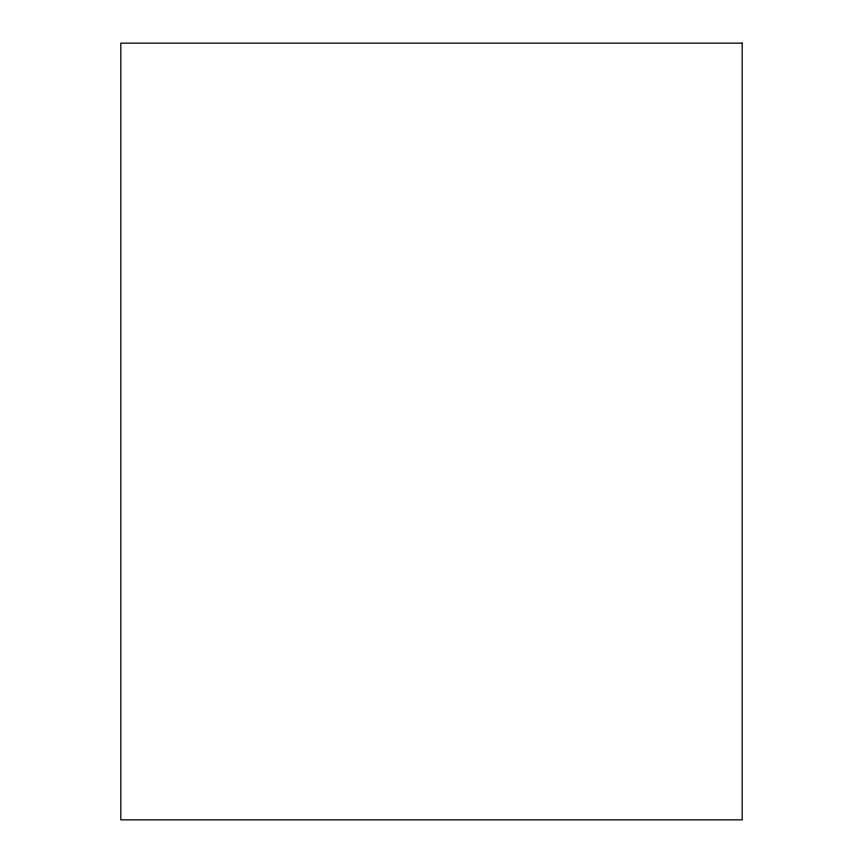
<?xml version="1.0" encoding="UTF-8"?>
<svg xmlns="http://www.w3.org/2000/svg" width="863" height="863" viewBox="0 0 863 863"><rect width="100%" height="100%" fill="white"/><g stroke="black" fill="none" stroke-linecap="round" stroke-linejoin="round"><path stroke-width="1.29" d="M742.18 43.15L120.82 43.15L120.82 819.85L742.18 819.85L742.18 43.15"/></g></svg>
